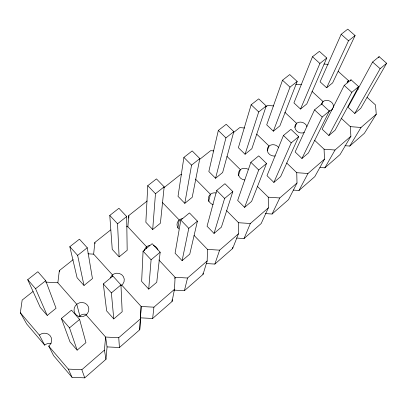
<?xml version="1.0" encoding="UTF-8"?>
<svg xmlns="http://www.w3.org/2000/svg" width="407" height="407" viewBox="0 0 407 407"><rect width="100%" height="100%" fill="white"/><g stroke="black" fill="none" stroke-linecap="round" stroke-linejoin="round"><path stroke-width="0.61" d="M206.405 263.558L214.85 264.067L232.692 248.458L238.416 233.852L238.553 222.726L226.638 210.658M232.692 248.458L232.712 247.207M173.896 290.099L184.407 290.69L203.017 274.415L207.158 260.979L207.524 249.41L194.058 235.404M203.017 274.415L203.057 273.189M143.066 251.17L141.651 281.41L148.723 289.112L156.746 282.27L160.17 252.208L152.157 243.676L143.066 251.17L151.089 259.783L148.723 289.112M86.131 314.921L105.601 337.052L107.066 346.906L119.444 347.502L139.743 329.751L141.148 306.486L121.79 285.154M139.743 329.751L141.148 306.486L153.922 307.173L174.476 289.336L175.086 277.299L158.842 259.92M147.756 185.699L145.859 222.283L152.691 229.512L160.404 223.224L164.158 186.838L156.456 178.892L147.756 185.699L155.474 193.717L152.691 229.512M140.578 317.847L152.635 318.478L172.059 301.485L172.156 299.679M146.479 248.672L146.591 246.815L127.869 226.791L126.643 226.709M127.869 226.791L128.795 215.552L147.171 200.987M33.038 291.463L22.156 300.086L20.35 312.769L39.352 335.083A7.835 7.25 -35.1 0 1 50.061 335.622A7.835 7.25 -35.1 0 1 48.759 346.128L53.566 355.581L72.024 377.294L84.742 377.859L105.968 359.289L107.066 346.906M105.968 359.289L104.421 350.127L105.601 337.052L118.737 337.703L140.267 319.022M112.627 276.745L112.474 274.893L93.651 254.151L94.846 242.465L110.668 229.924M152.635 318.478L153.922 307.173M79.858 315.868L76.77 304.283L57.85 282.784L59.336 270.614L73.158 259.656M183.898 157.412L178.022 196.352L184.809 203.337L192.196 197.319L199.827 158.582L192.18 150.931L183.898 157.412L191.555 165.13L184.809 203.337M177.879 227.951L179.212 219.963L162.337 202.411M180.815 220.06L175.086 253.21L182.112 260.643L189.779 254.105L197.41 221.143L189.459 212.937L180.815 220.06L188.782 228.337L182.112 260.643M174.857 278.515L175.086 277.299L187.52 278.017L207.158 260.979M172.059 301.485L174.476 289.336M218.325 130.464L208.832 171.51L215.573 178.271L222.649 172.502L233.806 131.654L226.221 124.283L218.325 130.464L225.926 137.902L215.573 178.271M184.407 290.69L187.52 278.017M208.598 201.546L210.439 194.261L195.477 179.111M216.712 190.481L207.061 226.241L214.036 233.42L221.377 227.162L232.819 191.6L224.934 183.705L216.712 190.481L224.613 198.448L214.036 233.42M251.165 104.757L238.37 147.7L245.065 154.243L251.852 148.713L266.224 105.973L258.699 98.855L251.165 104.757L258.704 111.935L245.065 154.243M238.431 175.61L240.364 169.633L226.933 156.374M214.85 264.067L219.627 250.157L238.416 233.852M250.88 162.322L237.668 200.422L244.597 207.367L251.623 201.373L266.534 163.472L258.715 155.871L250.88 162.322L258.72 169.994L244.597 207.367M282.519 80.215L266.712 124.847L273.356 131.186L279.874 125.88L297.181 81.451L289.723 74.578L282.519 80.215L289.998 87.144L273.356 131.186M267.267 150.707L269.058 146.016L256.756 134.168M312.49 56.751L293.93 102.9L300.524 109.051L306.786 103.948L326.775 58.008L319.378 51.358L312.49 56.751L319.902 63.451L300.524 109.051M283.45 135.485L266.997 175.687L273.87 182.407L280.611 176.663L298.672 136.66L290.919 129.329L283.45 135.485L291.219 142.882L273.87 182.407M236.589 238.059L244.042 238.533L250.351 223.499L268.34 207.885L268.269 197.176L257.504 186.554M294.866 127.366L296.596 123.346L284.839 112.286M341.168 34.305L320.09 81.812L326.633 87.775L332.651 82.87L355.092 35.572L347.761 29.141L341.168 34.305L348.514 40.786L326.633 87.775M268.34 207.885L261.167 223.555L244.042 238.533M314.525 109.88L295.126 151.959L301.943 158.471L308.409 152.961L329.339 111.075L321.657 103.999L314.525 109.88L322.222 117.013L301.943 158.471M321.728 104.375L323.056 101.572L312.011 91.412M265.395 213.578L272.064 214.021L279.772 197.965L297.008 183.008L296.749 172.685L286.721 163.024M344.21 85.419L322.12 129.192L328.887 135.5L335.093 130.204L358.633 86.635L351.027 79.797L344.21 85.419L351.831 92.308L328.887 135.5M347.344 82.891L348.489 80.637L338.181 71.357M297.008 183.008L288.517 199.633L272.064 214.021M350.452 80.917L351.027 79.797M293.34 190.084L298.987 190.476L307.972 173.494L324.506 159.147L324.074 149.191L314.575 140.257M372.593 62.027L348.056 107.316L354.767 113.431L360.729 108.348L386.65 63.263L379.115 56.654L372.593 62.027L380.143 68.691L354.767 113.431M378.505 57.763L379.115 56.654M324.506 159.147L314.799 176.648L298.987 190.476M319.963 167.481L324.867 167.842L335.027 150.02L350.9 136.243L350.305 126.633L341.112 118.178M350.9 136.243L340.079 154.538L324.867 167.842M344.973 145.696L349.766 146.062L361.004 127.477L376.256 114.24L375.513 104.955L367.099 97.38M376.256 114.24L364.413 133.257L349.766 146.062M48.759 346.128L68.325 369.108L81.843 369.719L104.421 350.127M77.137 350.147L85.948 342.633L79.609 319.419L71.495 310.149L61.386 318.478L69.984 341.855L77.137 350.147L69.511 327.844L61.386 318.478M113.767 318.915L122.171 311.747L120.955 284.925L112.892 276.032L103.312 283.928L106.654 310.928L113.767 318.915L111.391 292.908L103.312 283.928M69.511 327.844L79.609 319.419M111.391 292.908L120.955 284.925M151.089 259.783L160.17 252.208M188.782 228.337L197.41 221.143M224.613 198.448L232.819 191.6M258.72 169.994L266.534 163.472M291.219 142.882L298.672 136.66M322.222 117.013L329.339 111.075M351.831 92.308L358.633 86.635M380.143 68.691L386.65 63.263M47.212 315.456L56.059 308.247L45.701 280.682L37.861 271.723L27.717 279.665L40.278 307.412L47.212 315.456L35.562 288.716L27.717 279.665M83.995 285.485L92.44 278.602L87.246 247.771L79.446 239.174L69.821 246.708L77.091 277.732L83.995 285.485L77.63 255.387L69.821 246.708M119.119 256.863L127.182 250.29L126.679 216.529L118.925 208.272L109.778 215.43L112.251 249.384L119.119 256.863L117.547 223.764L109.778 215.43M35.562 288.716L45.701 280.682M77.63 255.387L87.246 247.771M117.547 223.764L126.679 216.529M155.474 193.717L164.158 186.838M191.555 165.13L199.827 158.582M225.926 137.902L233.806 131.654M258.704 111.935L266.224 105.973M289.998 87.144L297.181 81.451M319.902 63.451L326.775 58.008M348.514 40.786L355.092 35.572M163.726 187.866L180.311 174.715L181.537 174.801M199.308 159.656L210.648 150.671L213.802 150.905M233.43 132.611L239.748 127.605L244.673 127.986M265.71 107.021L267.684 105.454L273.697 105.942M45.523 282.087L57.85 282.784M87.983 253.81L93.651 254.151M207.524 249.41L219.627 250.157M238.553 222.726L250.351 223.499M268.269 197.176L279.772 197.965M296.749 172.685L307.972 173.494M324.074 149.191L335.027 150.02M350.305 126.633L361.004 127.477M295.777 84.28L301.373 84.753M323.992 64.031L328.251 64.398M357.28 88.543L358.216 89.387M51.201 343.493A7.387 6.853 -37.4 0 0 44.684 345.136L26.73 324.013L20.35 312.769M39.352 335.083L44.684 345.136M68.325 369.108L72.024 377.294M81.843 369.719L84.742 377.859M59.336 270.614L59.702 271.82M94.846 242.465L95.014 243.676M118.737 337.703L119.444 347.502M128.795 215.552L128.816 218.06M347.11 82.784A6.059 4.92 23.7 0 1 348.489 80.637M332.819 108.7A6.171 5.123 23 0 1 329.278 110.872M321.601 103.8A6.171 5.123 23 0 1 328.79 100.692A6.171 5.123 23 0 1 333.353 107.473M78.983 316.727A7.077 6.69 -28.9 0 1 86.737 314.474M304.278 132.519A6.288 5.337 22 0 1 295.543 129.441A6.288 5.337 22 0 1 298.779 122.268A6.288 5.337 22 0 1 306.954 126.592M275.244 155.947A6.405 5.566 20.6 0 1 267.704 152.02A6.405 5.566 20.6 0 1 270.487 145.162A6.405 5.566 20.6 0 1 278.673 147.492M244.836 179.986A6.532 5.81 18.5 0 1 238.65 172.161A6.532 5.81 18.5 0 1 248.153 169.266M110.348 277.844A7.214 6.843 -12.4 0 1 121.713 274.669A7.214 6.843 -12.4 0 1 120.762 285.872M144.287 250.758A6.995 6.593 0.9 0 1 149.827 245.314M153.429 245.538A6.995 6.593 0.9 0 1 157.906 249.908M178.765 228.912A6.822 6.324 9.9 0 1 182.336 218.534M213.11 204.66A6.67 6.059 15.2 0 1 208.557 197.136A6.67 6.059 15.2 0 1 216.315 192.979M80.693 316.758A7.499 7.056 -25.9 0 0 88.187 306.374A7.499 7.056 -25.9 0 0 75.402 305.733A7.499 7.056 -25.9 0 0 80.693 316.758"/></g></svg>
